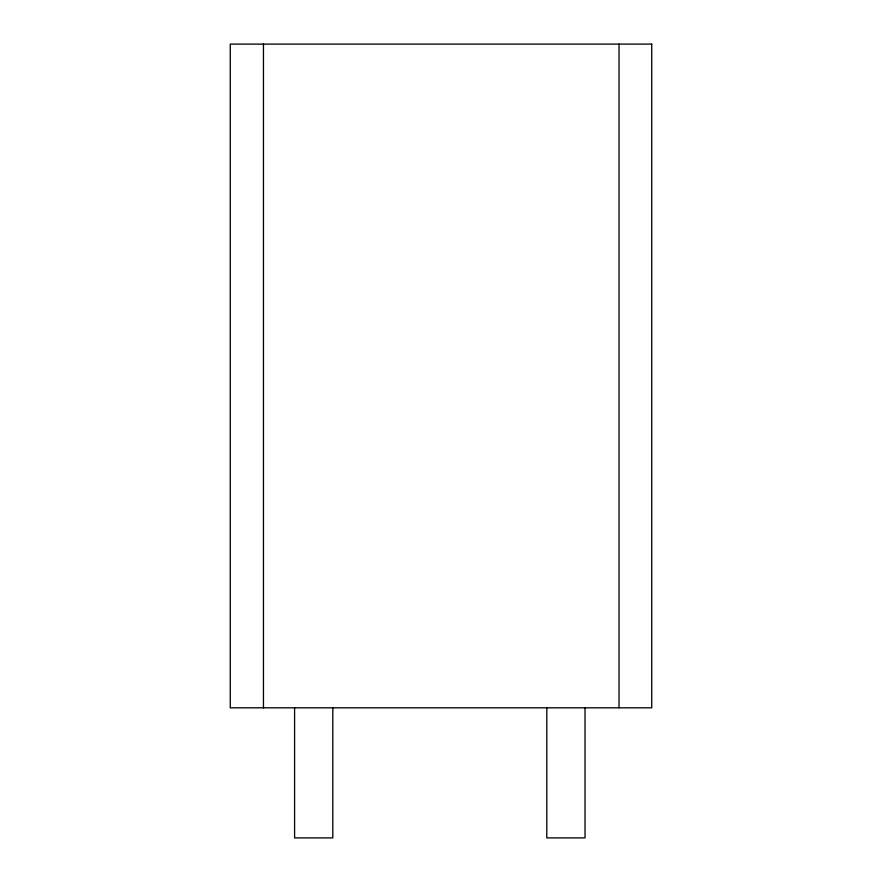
<?xml version="1.0" encoding="UTF-8"?>
<svg xmlns="http://www.w3.org/2000/svg" width="882" height="882" viewBox="0 0 882 882"><rect width="100%" height="100%" fill="white"/><g stroke="black" fill="none" stroke-linecap="round" stroke-linejoin="round"><path stroke-width="1.32" d="M619.021 44.1L619.021 707.816M585.031 707.816L585.031 837.9L546.796 837.9L546.796 707.816M332.812 707.816L332.812 837.9L294.588 837.9L294.588 707.816M263.453 44.1L263.453 707.816M651.732 44.1L230.268 44.1L230.268 707.816L651.732 707.816L651.732 44.1"/></g></svg>
